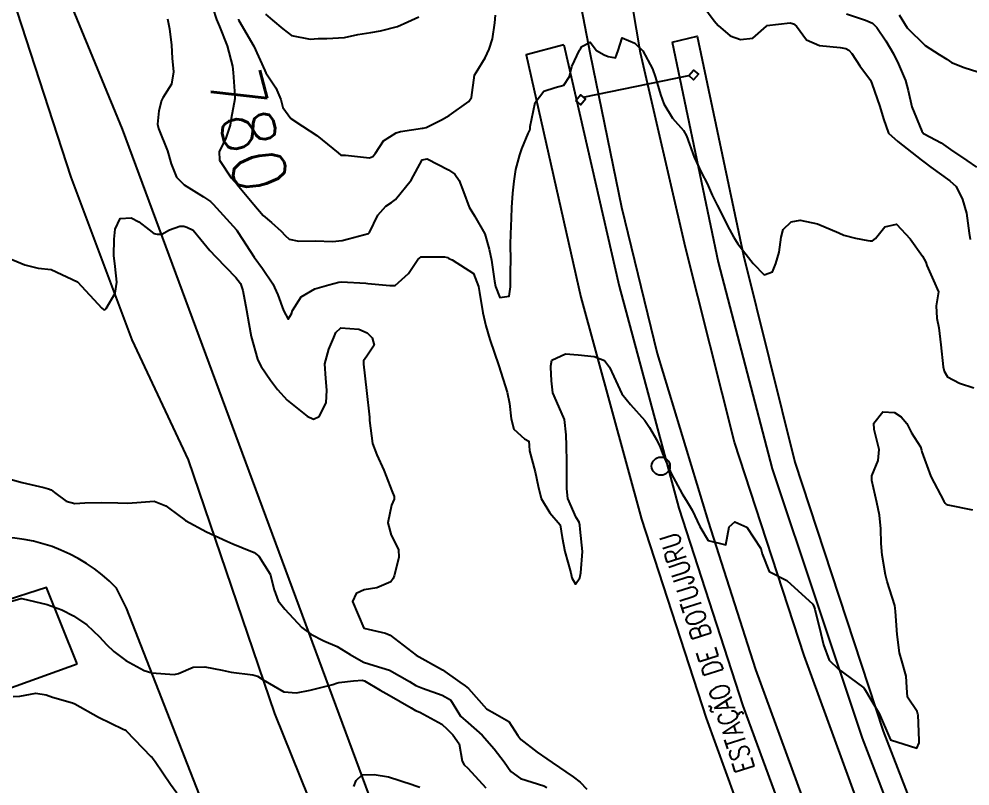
# Model space of a CAD drawing. Header units: metres. Extents: x 307586 to 320046, y 7427249 to 7434250.
# Drawn here: x 318894 to 318966.1, y 7429122.8 to 7429181 of the extents above; entities that cross this region are included whole.
import ezdxf
from ezdxf.enums import TextEntityAlignment as Align

# ---------------------------------------------------------------- set-up
doc = ezdxf.new("R2010")
doc.units = ezdxf.units.M
doc.header["$MEASUREMENT"] = 0
doc.linetypes.add('CONTINUO', pattern=[0])
for name, color, linetype in [('Cotas', 45, 'Continuous'), ('Curvas de Nivel 1m', 11, 'Continuous'), ('Curvas de Nivel 5m', 15, 'Continuous'), ('Divisa', 42, 'FENCELINE2'), ('Edificações', 30, 'Continuous'), ('Linha Férrea', 20, 'Continuous'), ('PLATAFORMA', 45, 'Continuous'), ('Portico', 45, 'Continuous'), ('Postes', 20, 'Continuous'), ('TEXTO', 45, 'Continuous'), ('Vias Primárias', 230, 'Continuous')]:
    doc.layers.add(name, color=color, linetype=linetype)
doc.styles.add('ROMANS', font='romans', dxfattribs={"height": 0.2})
doc.styles.add('Style-STANDARD', font='STANDARD.shx')
doc.linetypes.add('FENCELINE2', pattern='A,0.25,-0.1,[132,ltypeshp.shx,S=0.1,R=0,X=-0.1,Y=0],-0.1,1', length=1.45)

msp = doc.modelspace()

# ---------------------------------------------------------------- linework, layer by layer
at = {"layer": 'Curvas de Nivel 1m', "flags": 128}
for points, elevation in [([(318945.501, 7429182.502), (318946.718, 7429180.837), (318947.025, 7429180.485), (318947.917, 7429179.684), (318948.702, 7429179.416), (318949.631, 7429179.524), (318950.668, 7429180.44), (318950.694, 7429180.46), (318950.713, 7429180.472), (318952.465, 7429180.675), (318952.716, 7429180.61), (318952.96, 7429180.416), (318953.702, 7429179.404), (318954.699, 7429178.955), (318956.249, 7429178.823), (318956.697, 7429178.744), (318956.929, 7429178.6), (318957.144, 7429178.363), (318957.754, 7429177.424), (318958.547, 7429176.342), (318958.669, 7429176.076), (318959.274, 7429174.334), (318959.552, 7429173.413), (318959.927, 7429172.327), (318960.617, 7429171.697), (318962.397, 7429170.302), (318962.601, 7429170.141), (318963.134, 7429169.752), (318964.579, 7429168.7), (318965.038, 7429168.265), (318965.53, 7429167.293), (318965.82, 7429166.257), (318966.04, 7429164.745), (318966.117, 7429164.254)], 779), ([(318910.663, 7429180.971), (318910.682, 7429180.92), (318910.712, 7429180.868), (318911.847, 7429178.908), (318912.665, 7429177.056), (318912.742, 7429176.899), (318913.514, 7429175.75), (318913.877, 7429174.881), (318914.023, 7429174.265), (318914.629, 7429173.43), (318915.517, 7429172.861), (318916.612, 7429172.148), (318918.227, 7429170.825), (318918.429, 7429170.661), (318918.591, 7429170.638), (318918.771, 7429170.638), (318920.589, 7429170.458), (318920.849, 7429170.538), (318921.042, 7429170.796), (318921.652, 7429171.745), (318922.616, 7429172.337), (318922.953, 7429172.44), (318924.622, 7429172.692), (318924.676, 7429172.696), (318924.887, 7429172.747), (318926.049, 7429173.316), (318926.632, 7429173.655), (318928.122, 7429174.708), (318928.326, 7429175.026), (318928.554, 7429176.702), (318928.675, 7429176.913), (318929.362, 7429178.018), (318929.667, 7429178.69), (318929.916, 7429179.472), (318930.097, 7429180.686), (318930.151, 7429181.256)], 779), ([(318912.72, 7429181.35), (318913.26, 7429180.892), (318914.043, 7429180.217), (318914.701, 7429179.723), (318916.101, 7429179.454), (318916.699, 7429179.505), (318917.359, 7429179.5), (318918.701, 7429179.581), (318919.723, 7429179.79), (318920.705, 7429179.961), (318921.435, 7429180.063), (318922.709, 7429180.413), (318923.506, 7429180.768), (318924.343, 7429181.131)], 778), ([(318956.728, 7429181.374), (318958.185, 7429180.883), (318958.718, 7429180.649), (318959.04, 7429180.337), (318959.725, 7429179.307), (318960.303, 7429178.324), (318960.685, 7429177.558), (318961.218, 7429176.315), (318961.422, 7429175.552), (318961.681, 7429174.31), (318962.449, 7429172.477), (318962.564, 7429172.301), (318962.622, 7429172.255), (318963.921, 7429171.586), (318964.611, 7429171.085), (318965.851, 7429170.258), (318966.595, 7429169.748)], 778), ([(318960.733, 7429181.284), (318961.336, 7429180.314), (318962.703, 7429178.963), (318963.773, 7429178.284), (318964.331, 7429177.917), (318964.687, 7429177.666), (318965.645, 7429177.298), (318966.68, 7429176.978)], 777), ([(318905.292, 7429180.984), (318905.45, 7429180.238), (318905.608, 7429178.981), (318905.658, 7429178.001), (318905.739, 7429176.979), (318905.602, 7429176.032), (318904.951, 7429174.987), (318904.837, 7429174.792), (318904.633, 7429174.015), (318904.54, 7429172.991), (318904.618, 7429172.67), (318905.292, 7429170.983), (318905.561, 7429170.002), (318905.973, 7429168.976), (318906.565, 7429168.411), (318908.013, 7429167.486), (318908.546, 7429167.126), (318908.757, 7429166.938), (318910.524, 7429164.983), (318910.569, 7429164.92), (318910.656, 7429164.784), (318911.869, 7429162.906), (318912.49, 7429162.052), (318913.267, 7429160.888), (318913.648, 7429160.065), (318914.072, 7429158.876), (318914.443, 7429158.214), (318914.701, 7429158.616), (318914.773, 7429158.867), (318915.411, 7429159.913), (318916.47, 7429160.527), (318917.528, 7429160.834), (318918.274, 7429161.025), (318918.476, 7429161.037), (318920.332, 7429160.945), (318920.475, 7429160.933), (318922.148, 7429160.783), (318922.473, 7429160.763), (318922.55, 7429160.779), (318923.559, 7429161.692), (318924.269, 7429162.754), (318924.505, 7429162.944), (318926.287, 7429162.95), (318926.504, 7429162.887), (318926.605, 7429162.83), (318926.853, 7429162.725), (318928.488, 7429161.673), (318928.849, 7429160.696), (318928.933, 7429160.231), (318929.19, 7429158.693), (318929.419, 7429157.714), (318929.719, 7429156.687), (318930.403, 7429154.68), (318931.021, 7429152.674), (318931.212, 7429151.83), (318931.344, 7429150.67), (318931.547, 7429149.87), (318932.338, 7429149.153), (318932.67, 7429148.98), (318932.702, 7429148.646), (318932.725, 7429148.25), (318933.146, 7429146.642), (318933.375, 7429145.561), (318933.615, 7429144.637), (318934.272, 7429143.53), (318935.057, 7429142.622), (318935.192, 7429141.678), (318935.388, 7429140.618), (318935.85, 7429138.981), (318935.938, 7429138.613), (318936.208, 7429138.137), (318936.533, 7429138.605), (318936.599, 7429138.987), (318936.729, 7429140.603), (318936.556, 7429142.308), (318936.527, 7429142.606), (318936.49, 7429142.832), (318936.269, 7429143.192), (318935.616, 7429144.617), (318935.548, 7429145.363), (318935.554, 7429146.618), (318935.544, 7429147.395), (318935.522, 7429148.618), (318935.498, 7429149.461), (318935.366, 7429150.62), (318934.589, 7429152.419), (318934.488, 7429152.629), (318934.392, 7429153.546), (318934.344, 7429154.572), (318934.343, 7429154.631), (318934.347, 7429154.688), (318934.41, 7429155.122), (318935.441, 7429155.597), (318936.416, 7429155.514), (318937.621, 7429155.386), (318938.41, 7429155.075), (318938.788, 7429154.576), (318939.104, 7429153.865), (318939.726, 7429152.567), (318940.371, 7429151.762), (318941.45, 7429150.544), (318941.818, 7429150.008), (318942.339, 7429149.097), (318942.616, 7429148.527), (318942.808, 7429148.045), (318943.455, 7429146.519), (318944.29, 7429144.989), (318944.594, 7429144.507), (318945.043, 7429143.734), (318945.636, 7429142.496), (318946.247, 7429141.434), (318947.595, 7429141.117), (318947.862, 7429142.466), (318948.267, 7429142.861), (318949.182, 7429142.451), (318950.239, 7429140.839), (318950.344, 7429140.438), (318950.882, 7429139.093), (318952.213, 7429138.41), (318954.195, 7429136.609), (318954.301, 7429136.389), (318954.348, 7429136.231), (318954.808, 7429134.384), (318954.995, 7429133.541), (318955.434, 7429132.377), (318956.133, 7429131.684), (318957.953, 7429130.342), (318958.049, 7429130.277), (318958.112, 7429130.205), (318959.214, 7429128.329), (318960.073, 7429126.32), (318962.064, 7429125.692), (318962.244, 7429126.115), (318962.249, 7429126.288), (318962.164, 7429128.218), (318962.157, 7429128.289), (318962.095, 7429128.488), (318961.365, 7429129.561), (318961.313, 7429130.302), (318961.268, 7429131.161), (318960.926, 7429132.308), (318960.756, 7429132.918), (318960.58, 7429134.314), (318960.448, 7429136.058), (318960.424, 7429136.317), (318960.392, 7429136.514), (318960.201, 7429137.156), (318959.809, 7429138.324), (318959.697, 7429138.846), (318959.44, 7429140.328), (318959.369, 7429141.206), (318959.354, 7429142.329), (318959.248, 7429143.355), (318959.046, 7429144.332), (318958.65, 7429145.994), (318958.66, 7429146.337), (318959.144, 7429147.513), (318959.214, 7429148.331), (318958.837, 7429149.846), (318958.8, 7429150.336), (318959.501, 7429151.193), (318960.365, 7429151.137), (318960.875, 7429150.827), (318961.313, 7429150.306), (318961.654, 7429149.608), (318962.335, 7429148.531), (318962.423, 7429148.289), (318962.46, 7429148.16), (318963.126, 7429146.282), (318964.126, 7429144.431), (318964.225, 7429144.271), (318964.282, 7429144.206), (318964.418, 7429144.133), (318966.278, 7429143.765)], 781), ([(318892.503, 7429163.14), (318894.491, 7429162.328), (318895.494, 7429162.094), (318896.486, 7429161.975), (318898.473, 7429161.06), (318900.325, 7429159.041), (318900.451, 7429158.943), (318900.558, 7429158.932), (318900.659, 7429159.038), (318901.318, 7429160.178), (318901.451, 7429161.03), (318901.323, 7429162.199), (318901.239, 7429163.033), (318901.265, 7429164.283), (318901.327, 7429165.032), (318901.704, 7429165.855), (318902.532, 7429165.912), (318903.116, 7429165.598), (318903.901, 7429164.999), (318904.249, 7429164.723), (318904.52, 7429164.657), (318904.854, 7429164.652), (318905.448, 7429164.981), (318906.236, 7429165.263), (318906.526, 7429165.264), (318906.756, 7429165.198), (318907.227, 7429164.959), (318907.812, 7429164.247), (318908.508, 7429163.423), (318908.953, 7429162.936), (318910.48, 7429161.382), (318910.815, 7429160.917), (318910.992, 7429160.39), (318911.275, 7429158.912), (318911.449, 7429157.899), (318911.622, 7429156.908), (318912.12, 7429155.189), (318912.241, 7429154.902), (318912.4, 7429154.624), (318913.094, 7429153.594), (318913.618, 7429152.881), (318914.371, 7429152.068), (318915.884, 7429150.855), (318916.351, 7429150.637), (318916.793, 7429150.843), (318917.322, 7429151.882), (318917.356, 7429152.835), (318917.279, 7429153.724), (318917.224, 7429154.838), (318917.517, 7429155.936), (318917.892, 7429156.828), (318918.045, 7429157.209), (318918.434, 7429157.556), (318919.785, 7429157.454), (318920.429, 7429157.178), (318920.808, 7429156.796), (318920.954, 7429156.258), (318920.409, 7429155.424), (318920.153, 7429155.055), (318920.154, 7429154.802), (318920.383, 7429152.8), (318920.588, 7429150.798), (318920.601, 7429150.547), (318920.822, 7429148.795), (318921.162, 7429147.945), (318921.698, 7429146.779), (318921.85, 7429146.329), (318922.287, 7429145.216), (318922.468, 7429144.768), (318922.478, 7429144.571), (318922.276, 7429144.121), (318921.99, 7429142.774), (318922.249, 7429141.848), (318922.796, 7429140.764), (318922.827, 7429140.164), (318922.474, 7429138.767), (318922.404, 7429138.574), (318922.206, 7429138.316), (318921.143, 7429137.842), (318920.197, 7429137.708), (318919.586, 7429137.412), (318919.319, 7429136.809), (318920.163, 7429134.8), (318921.814, 7429134.43), (318922.158, 7429134.267), (318924.143, 7429132.75), (318926.127, 7429131.647), (318927.433, 7429130.71), (318927.845, 7429130.438), (318928.108, 7429130.218), (318929.474, 7429128.686), (318930.089, 7429128.316), (318931.149, 7429127.729), (318931.834, 7429126.654), (318932.068, 7429126.352), (318933.296, 7429125.396), (318934.047, 7429124.896), (318934.442, 7429124.626), (318936.032, 7429123.531), (318936.559, 7429123.133), (318937.069, 7429122.594)], 782), ([(318893.274, 7429146.107), (318894.29, 7429145.843), (318895.913, 7429145.467), (318896.286, 7429145.355), (318896.471, 7429145.274), (318896.735, 7429145.083), (318897.628, 7429144.421), (318898.275, 7429144.256), (318899.043, 7429144.285), (318900.276, 7429144.329), (318901.54, 7429144.285), (318902.275, 7429144.26), (318902.961, 7429144.318), (318904.277, 7429144.432), (318905.174, 7429144.081), (318906.266, 7429143.27), (318906.429, 7429143.132), (318906.669, 7429142.964), (318908.25, 7429142.094), (318909.784, 7429141.381), (318910.237, 7429141.187), (318910.935, 7429140.909), (318911.864, 7429140.531), (318912.227, 7429140.249), (318913.074, 7429138.881), (318913.38, 7429137.693), (318913.669, 7429136.875), (318914.177, 7429136.231), (318915.478, 7429134.857), (318916.158, 7429134.33), (318917.15, 7429133.832), (318918.149, 7429133.397), (318919.131, 7429132.81), (318920.134, 7429132.225), (318920.945, 7429131.974), (318922.125, 7429131.607), (318923.64, 7429130.755), (318924.11, 7429130.46), (318924.607, 7429130.246), (318926.103, 7429129.716), (318926.737, 7429129.358), (318927.14, 7429128.714), (318927.493, 7429128.118), (318928.082, 7429127.629), (318929.145, 7429126.689), (318930.057, 7429125.639), (318930.791, 7429124.669), (318931.314, 7429123.939), (318932.031, 7429123.411), (318933.817, 7429122.84), (318934.024, 7429122.731)], 783), ([(318892.685, 7429136.618), (318894.182, 7429137.039), (318894.248, 7429137.043), (318896.178, 7429136.594), (318897.285, 7429136.185), (318898.17, 7429135.727), (318899.179, 7429135.05), (318900.154, 7429134.136), (318900.674, 7429133.558), (318901.229, 7429133.024), (318902.133, 7429132.353), (318903.523, 7429131.595), (318904.119, 7429131.402), (318905.806, 7429131.284), (318906.119, 7429131.363), (318907.242, 7429131.837), (318908.127, 7429131.871), (318909.435, 7429131.615), (318910.121, 7429131.474), (318911.766, 7429131.248), (318912.117, 7429131.154), (318912.532, 7429130.886), (318914.104, 7429129.978), (318915.076, 7429129.887), (318916.105, 7429130.094), (318917.824, 7429130.538), (318918.111, 7429130.631), (318918.264, 7429130.666), (318919.393, 7429130.807), (318920.061, 7429130.853), (318920.114, 7429130.84), (318920.227, 7429130.798), (318921.414, 7429130.088), (318922.102, 7429129.723), (318923.751, 7429128.753), (318924.09, 7429128.561), (318924.401, 7429128.434), (318926.075, 7429127.508), (318926.479, 7429127.134), (318926.924, 7429126.717), (318927.382, 7429126.03), (318927.627, 7429124.706), (318927.776, 7429124.44), (318928.038, 7429124.187), (318929.403, 7429122.686)], 784)]:
    msp.add_lwpolyline(points, dxfattribs=dict(at, elevation=elevation))
at = {"layer": 'Curvas de Nivel 5m', "flags": 128}
for points, elevation in [([(318908.726, 7429181.787), (318909.013, 7429180.937), (318909.235, 7429180.407), (318909.81, 7429178.929), (318910.207, 7429177.388), (318910.278, 7429176.924), (318910.407, 7429175.16), (318910.398, 7429174.922), (318910.127, 7429173.426), (318910.035, 7429172.926), (318909.681, 7429171.855), (318909.204, 7429170.934), (318909.238, 7429170.282), (318910.11, 7429168.925), (318910.565, 7429168.415), (318911.828, 7429166.907), (318912.535, 7429166.086), (318913.182, 7429165.542), (318913.911, 7429164.879), (318914.2, 7429164.555), (318914.517, 7429164.272), (318915.239, 7429164.139), (318916.516, 7429164.16), (318917.785, 7429164.101), (318918.517, 7429164.181), (318919.015, 7429164.318), (318920.522, 7429164.722), (318920.57, 7429164.752), (318920.599, 7429164.799), (318921.233, 7429166.103), (318921.848, 7429166.787), (318922.271, 7429167.068), (318922.558, 7429167.292), (318923.748, 7429168.762), (318924.588, 7429170.285), (318924.972, 7429170.363), (318926.581, 7429169.531), (318927.059, 7429169.204), (318927.394, 7429168.718), (318927.716, 7429167.864), (318928.162, 7429166.706), (318928.543, 7429166.052), (318929.327, 7429164.692), (318929.666, 7429163.533), (318929.833, 7429162.687), (318930.068, 7429161.096), (318930.142, 7429160.683), (318930.465, 7429159.871), (318931.169, 7429159.97), (318931.272, 7429160.672), (318931.288, 7429161.875), (318931.299, 7429162.672), (318931.29, 7429163.898), (318931.302, 7429164.672), (318931.35, 7429165.863), (318931.384, 7429166.672), (318931.458, 7429167.777), (318931.554, 7429168.67), (318931.684, 7429169.567), (318931.98, 7429170.666), (318932.144, 7429171.12), (318932.617, 7429172.286), (318932.742, 7429172.537), (318932.774, 7429172.658), (318932.782, 7429172.815), (318933.141, 7429174.653), (318933.803, 7429175.496), (318934.66, 7429175.769), (318935.334, 7429175.952), (318935.749, 7429176.619), (318935.919, 7429177.379), (318936.518, 7429178.612), (318936.582, 7429178.723), (318936.696, 7429178.888), (318937.309, 7429179.211), (318937.792, 7429178.594), (318938.371, 7429178.266), (318938.688, 7429178.137), (318939.23, 7429178.032), (318939.441, 7429178.573), (318939.738, 7429179.534), (318940.699, 7429179.144), (318941.302, 7429178.554), (318942.03, 7429177.196), (318942.258, 7429176.544), (318942.654, 7429175.247), (318942.903, 7429174.536), (318943.55, 7429173.444), (318944.392, 7429172.513), (318944.617, 7429172.12), (318945.21, 7429170.504), (318945.756, 7429169.323), (318946.172, 7429168.494), (318946.564, 7429167.62), (318946.936, 7429166.864), (318947.134, 7429166.481), (318947.716, 7429165.292), (318948.178, 7429164.465), (318948.307, 7429164.249), (318948.518, 7429163.923), (318949.667, 7429162.448), (318950.49, 7429161.592), (318951.129, 7429161.798), (318951.387, 7429162.431), (318951.641, 7429163.299), (318951.799, 7429164.427), (318951.948, 7429165.01), (318952.54, 7429165.589), (318953.229, 7429165.724), (318954.539, 7429165.441), (318956.149, 7429164.754), (318956.526, 7429164.595), (318957.411, 7429164.357), (318958.351, 7429164.172), (318958.521, 7429164.149), (318958.698, 7429164.162), (318958.948, 7429164.336), (318959.637, 7429165.229), (318960.539, 7429165.417), (318961.562, 7429164.31), (318962.51, 7429163.003), (318962.758, 7429162.549), (318962.827, 7429162.295), (318963.344, 7429161.14), (318963.723, 7429160.281), (318963.529, 7429159.222), (318963.594, 7429158.283), (318963.726, 7429157.561), (318963.875, 7429156.278), (318964.072, 7429154.611), (318964.147, 7429154.273), (318964.399, 7429153.859), (318965.295, 7429153.359), (318966.391, 7429153.015)], 780), ([(318893.592, 7429129.621), (318894.098, 7429129.643), (318895.317, 7429129.881), (318896.099, 7429129.74), (318896.575, 7429129.56), (318898.094, 7429129.125), (318898.262, 7429129.058), (318900.078, 7429128.051), (318901.924, 7429127.153), (318902.064, 7429127.081), (318902.151, 7429127.009), (318904.044, 7429125.079), (318904.121, 7429124.989), (318904.349, 7429124.678), (318905.522, 7429122.975), (318906.013, 7429122.309)], 785), ([(318919.408, 7429122.806), (318919.585, 7429123.246), (318920.032, 7429123.673), (318920.95, 7429123.704), (318922.03, 7429123.523), (318923.831, 7429122.946), (318924.024, 7429122.876), (318924.413, 7429122.746)], 785)]:
    msp.add_lwpolyline(points, dxfattribs=dict(at, elevation=elevation))
at = {"layer": 'Divisa'}
msp.add_lwpolyline([(318926.876, 7429105.091), (318901.888, 7429172.627), (318894.486, 7429190.613), (318893.456, 7429193.7), (318890.216, 7429206.771), (318887.152, 7429228.228), (318878.762, 7429287.256), (318876.709, 7429306.439), (318878.673, 7429330.428), (318885.408, 7429347.59), (318896.616, 7429366.962), (318928.866, 7429422.228), (318935.572, 7429429.73), (318944.183, 7429438.816), (318946.476, 7429442.233), (318950.136, 7429465.862), (318958.792, 7429490.316), (318965.213, 7429510.769), (318967.424, 7429517.229)], dxfattribs=at)
at = {"layer": 'Edificações'}
msp.add_lwpolyline([(318898.461, 7429132.096), (318896.128, 7429137.874), (318892.482, 7429136.708), (318891.024, 7429139.913), (318870.17, 7429132.678), (318873.136, 7429122.967), (318898.461, 7429132.096)], dxfattribs=at)
at = {"layer": 'Linha Férrea'}
for points in [[(318958.768, 7429118.391), (318953.531, 7429132.732), (318948.252, 7429148.9), (318944.552, 7429163.66), (318941.144, 7429178.414), (318938.405, 7429194.588), (318937.2, 7429205.145), (318935.62, 7429220.029), (318934.748, 7429234.019), (318934.293, 7429249.261), (318934.437, 7429255.595), (318935.144, 7429270.596), (318936.417, 7429283.551), (318938.187, 7429298.485), (318940.946, 7429314.624), (318944.698, 7429330.833), (318948.803, 7429346.185), (318953.189, 7429360.207), (318957.649, 7429372.661), (318960.906, 7429381.869), (318965.649, 7429393.758), (318974.464, 7429414.991)], [(318932.2, 7429284.142), (318931.072, 7429271.946), (318930.484, 7429258.612), (318930.299, 7429249.48), (318930.424, 7429245.934), (318930.55, 7429236.871), (318931.217, 7429226.478), (318931.798, 7429218.416), (318932.629, 7429208.313), (318933.834, 7429198.298), (318935.497, 7429187.744), (318937.325, 7429178.301), (318939.693, 7429166.707), (318942.395, 7429155.606), (318946.259, 7429142.889), (318949.834, 7429131.663), (318954.49, 7429118.943)]]:
    msp.add_lwpolyline(points, dxfattribs=at)
at = {"layer": 'PLATAFORMA', "linetype": 'CONTINUO'}
for points in [[(318943.541, 7429179.214, 781.18), (318945.43, 7429179.671, 781.133), (318948.935, 7429163.053, 781.598), (318952.822, 7429147.38, 782.055), (318959.528, 7429126.987, 782.59), (318965.073, 7429112.65, 782.985), (318971.75, 7429097.366, 783.377), (318979.173, 7429082.651, 783.796), (318988.054, 7429066.664, 784.244), (318995.302, 7429055.06, 784.586), (318996.793, 7429056.193, 784.563), (319005.931, 7429042.789, 784.952), (319015.979, 7429029.375, 785.354), (319027.16, 7429016.358, 785.757), (319039.687, 7429002.047, 786.111), (319049.606, 7428991.667, 786.322), (319063.668, 7428978.172, 786.668), (319062.307, 7428976.522, 786.665)], [(318943.541, 7429179.214, 781.18), (318947.017, 7429162.536, 781.611), (318951.112, 7429146.872, 782.02), (318957.92, 7429126.466, 782.589), (318963.496, 7429111.942, 782.962), (318970.191, 7429096.702, 783.376), (318977.565, 7429081.697, 783.812), (318986.584, 7429065.741, 784.24), (319002.995, 7429040.684, 784.985), (319013.074, 7429027.315, 785.376), (319024.251, 7429013.919, 785.786), (319036.956, 7429000.144, 786.157), (319047.763, 7428989.597, 786.36), (319062.307, 7428976.522, 786.665)], [(318935.325, 7429179.019, 781.532), (318932.469, 7429178.259, 781.385), (318936.612, 7429159.895, 781.97), (318941.216, 7429143.06, 782.417), (318946.114, 7429127.976, 782.813), (318951.97, 7429111.81, 783.181), (318958.561, 7429096.33, 783.631), (318966.346, 7429080.142, 784.018), (318974.674, 7429064.792, 784.439), (318983.838, 7429049.765, 784.849), (318995.679, 7429032.732, 785.335), (319006.198, 7429018.639, 785.783), (319017.429, 7429004.916, 786.17), (319030.038, 7428991.473, 786.411), (319039.937, 7428982.336, 786.613), (319051.907, 7428972.574, 786.644), (319053.105, 7428973.594, 786.694)], [(318935.325, 7429179.019, 781.532), (318939.506, 7429160.731, 782.001), (318944.035, 7429143.889, 782.413), (318948.879, 7429128.901, 782.811), (318954.774, 7429112.88, 783.198), (318961.29, 7429097.574, 783.623), (318969.028, 7429081.483, 784.024), (318977.351, 7429066.174, 784.45), (318986.432, 7429051.317, 784.854), (318997.98, 7429034.428, 785.343), (319008.541, 7429020.605, 785.723), (319019.975, 7429007.066, 786.132), (319032.116, 7428993.842, 786.437), (319041.757, 7428984.222, 786.64), (319053.105, 7428973.594, 786.694)]]:
    msp.add_polyline3d(points, dxfattribs=at)
at = {"layer": 'Portico'}
for points in [[(318944.789, 7429176.678), (318945.147, 7429177.102), (318945.517, 7429176.791), (318945.158, 7429176.366)], [(318936.236, 7429174.787), (318936.594, 7429175.212), (318936.963, 7429174.9), (318936.605, 7429174.476)]]:
    msp.add_lwpolyline(points, close=True, dxfattribs=at)
msp.add_lwpolyline([(318936.779, 7429175.056), (318944.789, 7429176.678)], dxfattribs=at)
at = {"layer": 'Postes'}
msp.add_circle((318942.672, 7429147.076), 0.694, dxfattribs=at)
at = {"layer": 'Vias Primárias'}
msp.add_lwpolyline([(318921.143, 7429109.141), (318913.423, 7429128.328), (318906.886, 7429147.558), (318902.623, 7429156.659), (318897.988, 7429168.988), (318891.511, 7429188.893), (318889.299, 7429205.595), (318886.139, 7429224.812), (318882.351, 7429248.696), (318880.758, 7429261.837), (318878.356, 7429276.242), (318875.682, 7429293.381)], dxfattribs=at)
msp.add_lwpolyline([(318921.143, 7429109.141), (318913.423, 7429128.328), (318906.886, 7429147.558), (318902.623, 7429156.659), (318897.988, 7429168.988), (318891.511, 7429188.893), (318889.299, 7429205.595), (318886.139, 7429224.812), (318882.351, 7429248.696), (318880.758, 7429261.837), (318878.356, 7429276.242), (318875.682, 7429293.381)], dxfattribs=at)
msp.add_lwpolyline([(318912.568, 7429109.752), (318902.177, 7429136.32), (318901.422, 7429137.837, 0.237177), (318890.777, 7429141.595), (318866.832, 7429134.834), (318843.474, 7429127.439), (318810.477, 7429113.52, 0.403112)], format="xyb", dxfattribs=at)
msp.add_lwpolyline([(318912.568, 7429109.752), (318902.177, 7429136.32), (318901.422, 7429137.837, 0.237177), (318890.777, 7429141.595), (318866.832, 7429134.834), (318843.474, 7429127.439), (318810.477, 7429113.52, 0.403112)], format="xyb", dxfattribs=at)

# ---------------------------------------------------------------- texts
at = {"layer": 'Cotas', "style": 'Style-STANDARD'}
msp.add_text('780', height=4, rotation=284.89357, dxfattribs=at).set_placement((318911.44, 7429172.498, 780), align=Align.MIDDLE_CENTER)
at = {"layer": 'TEXTO', "style": 'ROMANS', "width": 0.8}
msp.add_text('ESTAÇÃO DE BOTUJURU', height=1.5, rotation=107.94826, dxfattribs=at).set_placement((318949.801, 7429124.164))

doc.saveas('drawing.dxf')
